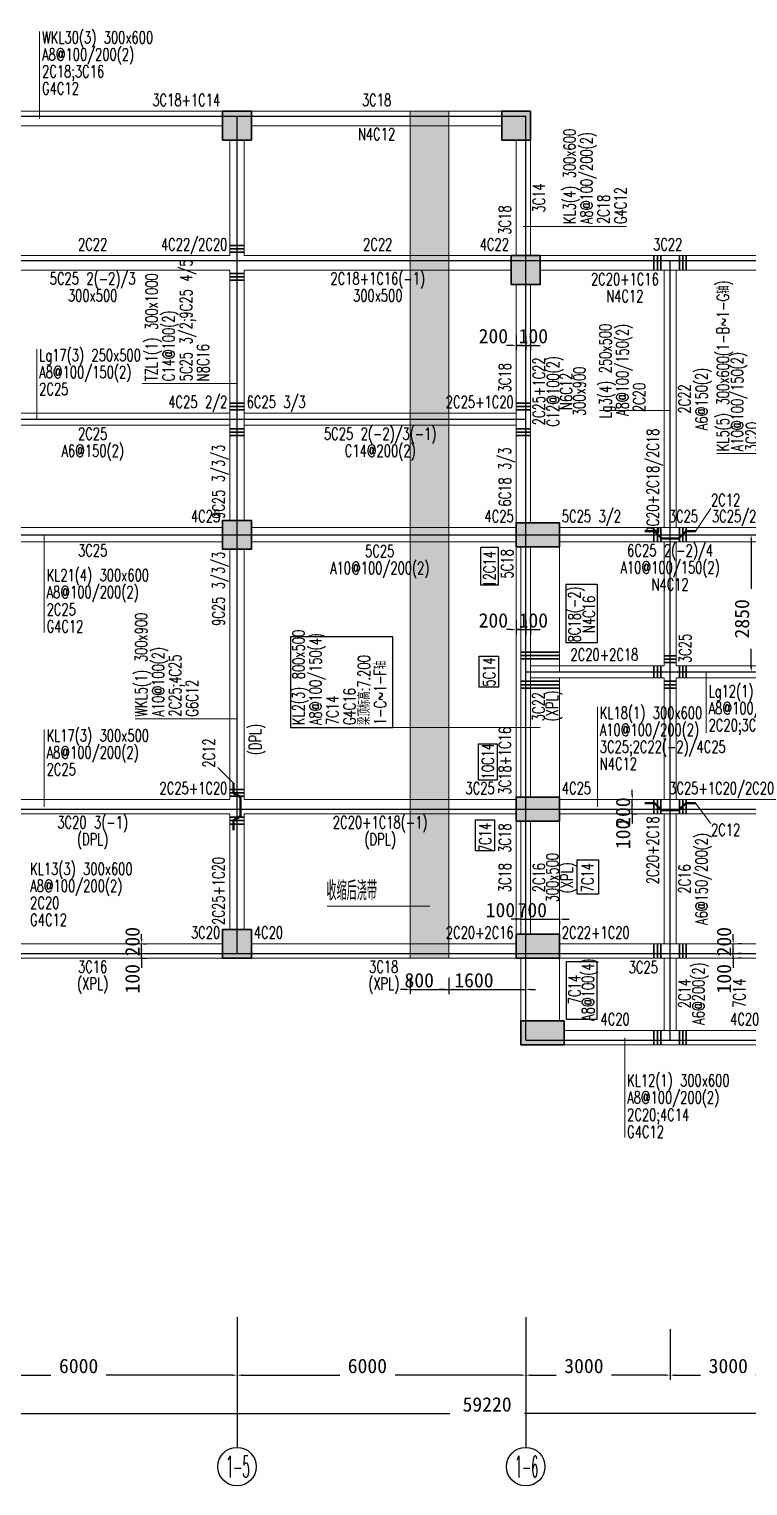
# Model space of a CAD drawing. Header units: inches. Extents: x 18712 to 314639, y 0 to 420500.
# Drawn here: x 48065 to 63001, y 116123 to 146393 of the extents above; entities that cross this region are included whole.
import ezdxf
from ezdxf.enums import TextEntityAlignment as Align
from ezdxf.lldxf.tags import DXFTag

# ---------------------------------------------------------------- set-up
doc = ezdxf.new("R2010")
doc.units = ezdxf.units.IN
doc.header["$LTSCALE"] = 1000
doc.header["$MEASUREMENT"] = 0
doc.layers.get('0').update_dxf_attribs({"true_color": 0xffffff})
for name, color, linetype, true_color in [('AXIS_TEXT', 7, 'Continuous', 0xffffff), ('DIM', 3, 'Continuous', 0x00ff00), ('DOTE', 1, 'DOTE', 0xff0000), ('HATCH', 7, 'Continuous', 0xd6d6d6), ('NUM', 7, 'Continuous', 0xffffff), ('柱填充', 7, 'Continuous', 0xc0c0c0), ('柱尺寸标注', 3, 'Continuous', 0x00ff00), ('梁原位标注', 7, 'Continuous', 0xffffff), ('梁名称编号', 2, 'Continuous', 0xffff00), ('梁标注引线', 2, 'Continuous', 0xffff00), ('梁附加吊筋', 1, 'Continuous', 0xff0000), ('梁附加吊筋标注', 7, 'Continuous', 0xffffff), ('梁附加箍筋', 1, 'Continuous', 0xff0000), ('梁集中标注', 2, 'Continuous', 0xffff00), ('砼柱', 2, 'Continuous', 0xffff00), ('砼梁', 6, 'Continuous', 0xff00ff), ('砼梁虚线', 9, 'HIDDEN', 0x808080)]:
    doc.layers.add(name, color=color, linetype=linetype, true_color=true_color)
doc.styles.add('_TCH_AXIS', font='txt.shx', dxfattribs={"height": 0.2, "bigfont": 'GBCBIG.shx'})
doc.styles.add('TSSD_Norm', font='txt.shx', dxfattribs={"height": 0.2, "bigfont": 'gbcbig.shx'})
doc.styles.add('TSSD_Rein', font='txt.shx', dxfattribs={"height": 0.2, "bigfont": 'gbcbig.shx'})
tags = doc.linetypes.add('DASH', pattern=[0.35, 0.25, -0.1]).pattern_tags.tags
tags[6:7] = [DXFTag(74, 4), DXFTag(75, 0), DXFTag(340, '0'), DXFTag(46, 0.0), DXFTag(50, 0.0), DXFTag(44, 0.0), DXFTag(45, 0.0)]
tags[4:5] = [DXFTag(74, 4), DXFTag(75, 0), DXFTag(340, '0'), DXFTag(46, 0.0), DXFTag(50, 0.0), DXFTag(44, 0.0), DXFTag(45, 0.0)]
tags = doc.linetypes.add('DOTE', pattern=[2.42, 2, -0.2, 0.02, -0.2]).pattern_tags.tags
tags[10:11] = [DXFTag(74, 4), DXFTag(75, 0), DXFTag(340, '0'), DXFTag(46, 0.0), DXFTag(50, 0.0), DXFTag(44, 0.0), DXFTag(45, 0.0)]
tags[8:9] = [DXFTag(74, 4), DXFTag(75, 0), DXFTag(340, '0'), DXFTag(46, 0.0), DXFTag(50, 0.0), DXFTag(44, 0.0), DXFTag(45, 0.0)]
tags[6:7] = [DXFTag(74, 4), DXFTag(75, 0), DXFTag(340, '0'), DXFTag(46, 0.0), DXFTag(50, 0.0), DXFTag(44, 0.0), DXFTag(45, 0.0)]
tags[4:5] = [DXFTag(74, 4), DXFTag(75, 0), DXFTag(340, '0'), DXFTag(46, 0.0), DXFTag(50, 0.0), DXFTag(44, 0.0), DXFTag(45, 0.0)]
tags = doc.linetypes.add('HIDDEN', pattern=[0.375, 0.25, -0.125]).pattern_tags.tags
tags[6:7] = [DXFTag(74, 4), DXFTag(75, 0), DXFTag(340, '0'), DXFTag(46, 0.0), DXFTag(50, 0.0), DXFTag(44, 0.0), DXFTag(45, 0.0)]
tags[4:5] = [DXFTag(74, 4), DXFTag(75, 0), DXFTag(340, '0'), DXFTag(46, 0.0), DXFTag(50, 0.0), DXFTag(44, 0.0), DXFTag(45, 0.0)]
doc.dimstyles.new('TSSD_100_100$0', dxfattribs={"dimtxt": 300, "dimasz": 100, "dimexe": 100, "dimexo": 250, "dimgap": 100, "dimtad": 1, "dimdec": 0, "dimzin": 0, "dimdsep": 46, "dimtxsty": 'Standard', "dimcen": 0, "dimclrd": 256, "dimclre": 256, "dimclrt": 7, "dimadec": 0, "dimazin": 0, "dimtfac": 1, "dimtdec": 4, "dimtix": 1, "dimtmove": 2, "dimatfit": 3, "dimfxl": 1, "dimtolj": 1, "dimtzin": 0, "dimarcsym": 0})

# ---------------------------------------------------------------- blocks, each defined once
blk = doc.blocks.new('*D1308')
at = {"layer": 'Defpoints', "color": 0, "transparency": 16777216}
for p in [(46385, 119628), (52385, 119628), (52385, 118423)]:
    blk.add_point(p, dxfattribs=at)
at = {"layer": 'DIM', "lineweight": -2, "transparency": 16777216}
for p, q in [((46385, 119378), (46385, 118323)), ((52385, 119378), (52385, 118323)), ((46485, 118423), (48519, 118423)), ((52285, 118423), (49669, 118423))]:
    blk.add_line(p, q, dxfattribs=at)
at = {"layer": 'DIM', "transparency": 16777216}
for points in [[(46485, 118439), (46485, 118406), (46385, 118423)], [(52285, 118406), (52285, 118439), (52385, 118423)]]:
    blk.add_solid(points, dxfattribs=at)
at = {"layer": 'DIM', "color": 7, "true_color": 0xffffff, "transparency": 16777216, "insert": (49094, 118613), "char_height": 300, "attachment_point": 5}
blk.add_mtext('\\A1;6000', dxfattribs=at)
blk = doc.blocks.new('*D1309')
at = {"layer": 'Defpoints', "color": 0, "transparency": 16777216}
for p in [(52385, 119628), (58385, 119628), (58385, 118423)]:
    blk.add_point(p, dxfattribs=at)
at = {"layer": 'DIM', "lineweight": -2, "transparency": 16777216}
for p, q in [((52385, 119378), (52385, 118323)), ((58385, 119378), (58385, 118323)), ((52485, 118423), (54519, 118423)), ((58285, 118423), (55669, 118423))]:
    blk.add_line(p, q, dxfattribs=at)
at = {"layer": 'DIM', "transparency": 16777216}
for points in [[(52485, 118439), (52485, 118406), (52385, 118423)], [(58285, 118406), (58285, 118439), (58385, 118423)]]:
    blk.add_solid(points, dxfattribs=at)
at = {"layer": 'DIM', "color": 7, "true_color": 0xffffff, "transparency": 16777216, "insert": (55094, 118613), "char_height": 300, "attachment_point": 5}
blk.add_mtext('\\A1;6000', dxfattribs=at)
blk = doc.blocks.new('*D1310')
at = {"layer": 'Defpoints', "color": 0, "transparency": 16777216}
for p in [(61385, 119628), (64385, 119628), (64385, 118423)]:
    blk.add_point(p, dxfattribs=at)
at = {"layer": 'DIM', "lineweight": -2, "transparency": 16777216}
for p, q in [((61385, 119378), (61385, 118323)), ((64385, 119378), (64385, 118323)), ((61485, 118423), (62019, 118423)), ((64285, 118423), (63169, 118423))]:
    blk.add_line(p, q, dxfattribs=at)
at = {"layer": 'DIM', "transparency": 16777216}
for points in [[(61485, 118439), (61485, 118406), (61385, 118423)], [(64285, 118406), (64285, 118439), (64385, 118423)]]:
    blk.add_solid(points, dxfattribs=at)
at = {"layer": 'DIM', "color": 7, "true_color": 0xffffff, "transparency": 16777216, "insert": (62594, 118613), "char_height": 300, "attachment_point": 5}
blk.add_mtext('\\A1;3000', dxfattribs=at)
blk = doc.blocks.new('*D1317')
at = {"layer": 'Defpoints', "color": 0, "transparency": 16777216}
for p in [(28385, 119628), (87605, 119628), (87605, 117623)]:
    blk.add_point(p, dxfattribs=at)
at = {"layer": 'DIM', "lineweight": -2, "transparency": 16777216}
for p, q in [((28385, 119378), (28385, 117523)), ((87605, 119378), (87605, 117523)), ((28485, 117623), (56807, 117623)), ((87505, 117623), (58357, 117623))]:
    blk.add_line(p, q, dxfattribs=at)
at = {"layer": 'DIM', "transparency": 16777216}
for points in [[(28485, 117639), (28485, 117606), (28385, 117623)], [(87505, 117606), (87505, 117639), (87605, 117623)]]:
    blk.add_solid(points, dxfattribs=at)
at = {"layer": 'DIM', "color": 7, "true_color": 0xffffff, "transparency": 16777216, "insert": (57582, 117813), "char_height": 300, "attachment_point": 5}
blk.add_mtext('\\A1;59220', dxfattribs=at)
blk = doc.blocks.new('_AXISO')
at = {"lineweight": -3}
blk.add_circle((0, 0), 0.5, dxfattribs=at)
blk = doc.blocks.new('*D1349')
at = {"layer": 'Defpoints', "color": 0, "transparency": 16777216}
for p in [(58385, 119628), (61385, 119628), (61385, 118423)]:
    blk.add_point(p, dxfattribs=at)
at = {"layer": 'DIM', "lineweight": -2, "transparency": 16777216}
for p, q in [((58385, 119378), (58385, 118323)), ((61385, 119378), (61385, 118323)), ((58485, 118423), (59019, 118423)), ((61285, 118423), (60169, 118423))]:
    blk.add_line(p, q, dxfattribs=at)
at = {"layer": 'DIM', "transparency": 16777216}
for points in [[(58485, 118439), (58485, 118406), (58385, 118423)], [(61285, 118406), (61285, 118439), (61385, 118423)]]:
    blk.add_solid(points, dxfattribs=at)
at = {"layer": 'DIM', "color": 7, "true_color": 0xffffff, "transparency": 16777216, "insert": (59594, 118613), "char_height": 300, "attachment_point": 5}
blk.add_mtext('\\A1;3000', dxfattribs=at)
blk = doc.blocks.new('*D1354')
at = {"layer": 'Defpoints', "color": 0, "transparency": 16777216}
for p in [(55985, 126932), (56785, 126932), (56785, 126438)]:
    blk.add_point(p, dxfattribs=at)
at = {"layer": 'DIM', "lineweight": -2, "transparency": 16777216}
for p, q in [((55985, 126682), (55985, 126338)), ((56785, 126682), (56785, 126338)), ((55885, 126438), (55785, 126438)), ((55985, 126438), (56785, 126438)), ((56885, 126438), (56985, 126438))]:
    blk.add_line(p, q, dxfattribs=at)
at = {"layer": 'DIM', "transparency": 16777216}
for points in [[(55885, 126421), (55885, 126455), (55985, 126438)], [(56885, 126455), (56885, 126421), (56785, 126438)]]:
    blk.add_solid(points, dxfattribs=at)
at = {"layer": 'DIM', "color": 7, "true_color": 0xffffff, "transparency": 16777216, "insert": (56171, 126628), "char_height": 300, "attachment_point": 5}
blk.add_mtext('\\A1;800', dxfattribs=at)
blk = doc.blocks.new('*D1355')
at = {"layer": 'Defpoints', "color": 0, "transparency": 16777216}
for p in [(56785, 126932), (58385, 126547), (58385, 126438)]:
    blk.add_point(p, dxfattribs=at)
at = {"layer": 'DIM', "lineweight": -2, "transparency": 16777216}
for p, q in [((56785, 126682), (56785, 126338)), ((56685, 126438), (56585, 126438)), ((56785, 126438), (58385, 126438)), ((58385, 126297), (58385, 126338)), ((58485, 126438), (58585, 126438))]:
    blk.add_line(p, q, dxfattribs=at)
at = {"layer": 'DIM', "transparency": 16777216}
for points in [[(56685, 126421), (56685, 126455), (56785, 126438)], [(58485, 126455), (58485, 126421), (58385, 126438)]]:
    blk.add_solid(points, dxfattribs=at)
at = {"layer": 'DIM', "color": 7, "true_color": 0xffffff, "transparency": 16777216, "insert": (57309, 126628), "char_height": 300, "attachment_point": 5}
blk.add_mtext('\\A1;1600', dxfattribs=at)
blk = doc.blocks.new('*D1395')
at = {"layer": 'Defpoints', "color": 0, "transparency": 16777216}
for p in [(58185, 140275), (58385, 140275), (58385, 139822)]:
    blk.add_point(p, dxfattribs=at)
at = {"layer": 'DIM', "lineweight": -2, "transparency": 16777216}
for p, q in [((58185, 140025), (58185, 139722)), ((58385, 140025), (58385, 139722)), ((58085, 139822), (57985, 139822)), ((58185, 139822), (58385, 139822)), ((58485, 139822), (58585, 139822))]:
    blk.add_line(p, q, dxfattribs=at)
at = {"layer": 'DIM', "transparency": 16777216}
for points in [[(58085, 139805), (58085, 139839), (58185, 139822)], [(58485, 139839), (58485, 139805), (58385, 139822)]]:
    blk.add_solid(points, dxfattribs=at)
at = {"layer": 'DIM', "color": 7, "true_color": 0xffffff, "transparency": 16777216, "insert": (57712, 140012), "char_height": 300, "attachment_point": 5}
blk.add_mtext('\\A1;200', dxfattribs=at)
blk = doc.blocks.new('*D1396')
at = {"layer": 'Defpoints', "color": 0, "transparency": 16777216}
for p in [(58385, 140275), (58485, 140222), (58485, 139822)]:
    blk.add_point(p, dxfattribs=at)
at = {"layer": 'DIM', "lineweight": -2, "transparency": 16777216}
for p, q in [((58385, 140025), (58385, 139722)), ((58485, 139972), (58485, 139722)), ((58285, 139822), (58185, 139822)), ((58385, 139822), (58485, 139822)), ((58585, 139822), (58685, 139822))]:
    blk.add_line(p, q, dxfattribs=at)
at = {"layer": 'DIM', "transparency": 16777216}
for points in [[(58285, 139805), (58285, 139839), (58385, 139822)], [(58585, 139839), (58585, 139805), (58485, 139822)]]:
    blk.add_solid(points, dxfattribs=at)
at = {"layer": 'DIM', "color": 7, "true_color": 0xffffff, "transparency": 16777216, "insert": (58543, 140012), "char_height": 300, "attachment_point": 5}
blk.add_mtext('\\A1;100', dxfattribs=at)
blk = doc.blocks.new('*D1397')
at = {"layer": 'Defpoints', "color": 0, "transparency": 16777216}
for p in [(58285, 128039), (58385, 128039), (58385, 127897)]:
    blk.add_point(p, dxfattribs=at)
at = {"layer": 'DIM', "lineweight": -2, "transparency": 16777216}
for p, q in [((58185, 127897), (58085, 127897)), ((58285, 127897), (58385, 127897)), ((58285, 127789), (58285, 127797)), ((58385, 127789), (58385, 127797)), ((58485, 127897), (58585, 127897))]:
    blk.add_line(p, q, dxfattribs=at)
at = {"layer": 'DIM', "transparency": 16777216}
for points in [[(58185, 127880), (58185, 127914), (58285, 127897)], [(58485, 127914), (58485, 127880), (58385, 127897)]]:
    blk.add_solid(points, dxfattribs=at)
at = {"layer": 'DIM', "color": 7, "true_color": 0xffffff, "transparency": 16777216, "insert": (57859, 128087), "char_height": 300, "attachment_point": 5}
blk.add_mtext('\\A1;100', dxfattribs=at)
blk = doc.blocks.new('*D1398')
at = {"layer": 'Defpoints', "color": 0, "transparency": 16777216}
for p in [(59085, 128107), (58385, 128039), (59085, 127897)]:
    blk.add_point(p, dxfattribs=at)
at = {"layer": 'DIM', "lineweight": -2, "transparency": 16777216}
for p, q in [((58285, 127897), (58185, 127897)), ((58385, 127897), (59085, 127897)), ((58385, 127789), (58385, 127797)), ((59085, 127857), (59085, 127797)), ((59185, 127897), (59285, 127897))]:
    blk.add_line(p, q, dxfattribs=at)
at = {"layer": 'DIM', "transparency": 16777216}
for points in [[(58285, 127880), (58285, 127914), (58385, 127897)], [(59185, 127914), (59185, 127880), (59085, 127897)]]:
    blk.add_solid(points, dxfattribs=at)
at = {"layer": 'DIM', "color": 7, "true_color": 0xffffff, "transparency": 16777216, "insert": (58521, 128087), "char_height": 300, "attachment_point": 5}
blk.add_mtext('\\A1;700', dxfattribs=at)
blk = doc.blocks.new('*D1406')
at = {"layer": 'Defpoints', "color": 0, "transparency": 16777216}
for p in [(62616, 127186), (62696, 127186), (62616, 127086)]:
    blk.add_point(p, dxfattribs=at)
at = {"layer": 'DIM', "lineweight": -2, "transparency": 16777216}
for p, q in [((62696, 127286), (62696, 127386)), ((62696, 127086), (62696, 127186)), ((62866, 127186), (62796, 127186)), ((62696, 126986), (62696, 126886)), ((62866, 127086), (62796, 127086))]:
    blk.add_line(p, q, dxfattribs=at)
at = {"layer": 'DIM', "transparency": 16777216}
for points in [[(62679, 127286), (62713, 127286), (62696, 127186)], [(62713, 126986), (62679, 126986), (62696, 127086)]]:
    blk.add_solid(points, dxfattribs=at)
at = {"layer": 'DIM', "color": 7, "true_color": 0xffffff, "transparency": 16777216, "insert": (62506, 126660), "char_height": 300, "attachment_point": 5, "rotation": 90}
blk.add_mtext('\\A1;100', dxfattribs=at)
blk = doc.blocks.new('*D1407')
at = {"layer": 'Defpoints', "color": 0, "transparency": 16777216}
for p in [(62616, 127386), (62616, 127186), (62696, 127386)]:
    blk.add_point(p, dxfattribs=at)
at = {"layer": 'DIM', "lineweight": -2, "transparency": 16777216}
for p, q in [((62696, 127486), (62696, 127586)), ((62696, 127186), (62696, 127386)), ((62866, 127386), (62796, 127386)), ((62866, 127186), (62796, 127186)), ((62696, 127086), (62696, 126986))]:
    blk.add_line(p, q, dxfattribs=at)
at = {"layer": 'DIM', "transparency": 16777216}
for points in [[(62679, 127486), (62713, 127486), (62696, 127386)], [(62713, 127086), (62679, 127086), (62696, 127186)]]:
    blk.add_solid(points, dxfattribs=at)
at = {"layer": 'DIM', "color": 7, "true_color": 0xffffff, "transparency": 16777216, "insert": (62506, 127430), "char_height": 300, "attachment_point": 5, "rotation": 90}
blk.add_mtext('\\A1;200', dxfattribs=at)
blk = doc.blocks.new('*D1417')
at = {"layer": 'Defpoints', "color": 0, "transparency": 16777216}
for p in [(50192, 127186), (50403, 127186), (50192, 127086)]:
    blk.add_point(p, dxfattribs=at)
at = {"layer": 'DIM', "lineweight": -2, "transparency": 16777216}
for p, q in [((50403, 127286), (50403, 127386)), ((50403, 127086), (50403, 127186)), ((50442, 127186), (50503, 127186)), ((50403, 126986), (50403, 126886)), ((50442, 127086), (50503, 127086))]:
    blk.add_line(p, q, dxfattribs=at)
at = {"layer": 'DIM', "transparency": 16777216}
for points in [[(50386, 127286), (50420, 127286), (50403, 127186)], [(50420, 126986), (50386, 126986), (50403, 127086)]]:
    blk.add_solid(points, dxfattribs=at)
at = {"layer": 'DIM', "color": 7, "true_color": 0xffffff, "transparency": 16777216, "insert": (50213, 126660), "char_height": 300, "attachment_point": 5, "rotation": 90}
blk.add_mtext('\\A1;100', dxfattribs=at)
blk = doc.blocks.new('*D1418')
at = {"layer": 'Defpoints', "color": 0, "transparency": 16777216}
for p in [(50192, 127386), (50192, 127186), (50403, 127386)]:
    blk.add_point(p, dxfattribs=at)
at = {"layer": 'DIM', "lineweight": -2, "transparency": 16777216}
for p, q in [((50403, 127486), (50403, 127586)), ((50403, 127186), (50403, 127386)), ((50442, 127386), (50503, 127386)), ((50442, 127186), (50503, 127186)), ((50403, 127086), (50403, 126986))]:
    blk.add_line(p, q, dxfattribs=at)
at = {"layer": 'DIM', "transparency": 16777216}
for points in [[(50386, 127486), (50420, 127486), (50403, 127386)], [(50420, 127086), (50386, 127086), (50403, 127186)]]:
    blk.add_solid(points, dxfattribs=at)
at = {"layer": 'DIM', "color": 7, "true_color": 0xffffff, "transparency": 16777216, "insert": (50213, 127430), "char_height": 300, "attachment_point": 5, "rotation": 90}
blk.add_mtext('\\A1;200', dxfattribs=at)
blk = doc.blocks.new('*D1421')
at = {"layer": 'Defpoints', "color": 0, "transparency": 16777216}
for p in [(60367, 130186), (60598, 130186), (60367, 130086)]:
    blk.add_point(p, dxfattribs=at)
at = {"layer": 'DIM', "lineweight": -2, "transparency": 16777216}
for p, q in [((60598, 130286), (60598, 130386)), ((60598, 130086), (60598, 130186)), ((60617, 130186), (60698, 130186)), ((60598, 129986), (60598, 129886)), ((60617, 130086), (60698, 130086))]:
    blk.add_line(p, q, dxfattribs=at)
at = {"layer": 'DIM', "transparency": 16777216}
for points in [[(60582, 130286), (60615, 130286), (60598, 130186)], [(60615, 129986), (60582, 129986), (60598, 130086)]]:
    blk.add_solid(points, dxfattribs=at)
at = {"layer": 'DIM', "color": 7, "true_color": 0xffffff, "transparency": 16777216, "insert": (60408, 129660), "char_height": 300, "attachment_point": 5, "rotation": 90}
blk.add_mtext('\\A1;100', dxfattribs=at)
blk = doc.blocks.new('*D1422')
at = {"layer": 'Defpoints', "color": 0, "transparency": 16777216}
for p in [(60367, 130186), (60435, 130386), (60598, 130386)]:
    blk.add_point(p, dxfattribs=at)
at = {"layer": 'DIM', "lineweight": -2, "transparency": 16777216}
for p, q in [((60598, 130486), (60598, 130586)), ((60598, 130186), (60598, 130386)), ((60617, 130186), (60698, 130186)), ((60685, 130386), (60698, 130386)), ((60598, 130086), (60598, 129986))]:
    blk.add_line(p, q, dxfattribs=at)
at = {"layer": 'DIM', "transparency": 16777216}
for points in [[(60582, 130486), (60615, 130486), (60598, 130386)], [(60615, 130086), (60582, 130086), (60598, 130186)]]:
    blk.add_solid(points, dxfattribs=at)
at = {"layer": 'DIM', "color": 7, "true_color": 0xffffff, "transparency": 16777216, "insert": (60408, 130124), "char_height": 300, "attachment_point": 5, "rotation": 90}
blk.add_mtext('\\A1;200', dxfattribs=at)
blk = doc.blocks.new('*D1423')
at = {"layer": 'Defpoints', "color": 0, "transparency": 16777216}
for p in [(62885, 135886), (62885, 133036), (63070, 133036)]:
    blk.add_point(p, dxfattribs=at)
at = {"layer": 'DIM', "lineweight": -2, "transparency": 16777216}
for p, q in [((63070, 135786), (63070, 134764)), ((63135, 135886), (63170, 135886)), ((63070, 133136), (63070, 133514)), ((63135, 133036), (63170, 133036))]:
    blk.add_line(p, q, dxfattribs=at)
at = {"layer": 'DIM', "transparency": 16777216}
for points in [[(63086, 135786), (63053, 135786), (63070, 135886)], [(63053, 133136), (63086, 133136), (63070, 133036)]]:
    blk.add_solid(points, dxfattribs=at)
at = {"layer": 'DIM', "color": 7, "true_color": 0xffffff, "transparency": 16777216, "insert": (62880, 134139), "char_height": 300, "attachment_point": 5, "rotation": 90}
blk.add_mtext('\\A1;2850', dxfattribs=at)
blk = doc.blocks.new('*D1464')
at = {"layer": 'Defpoints', "color": 0, "transparency": 16777216}
for p in [(58185, 134367), (58385, 134367), (58385, 133915)]:
    blk.add_point(p, dxfattribs=at)
at = {"layer": 'DIM', "lineweight": -2, "transparency": 16777216}
for p, q in [((58185, 134117), (58185, 133815)), ((58385, 134117), (58385, 133815)), ((58085, 133915), (57985, 133915)), ((58185, 133915), (58385, 133915)), ((58485, 133915), (58585, 133915))]:
    blk.add_line(p, q, dxfattribs=at)
at = {"layer": 'DIM', "transparency": 16777216}
for points in [[(58085, 133898), (58085, 133931), (58185, 133915)], [(58485, 133931), (58485, 133898), (58385, 133915)]]:
    blk.add_solid(points, dxfattribs=at)
at = {"layer": 'DIM', "color": 7, "true_color": 0xffffff, "transparency": 16777216, "insert": (57712, 134105), "char_height": 300, "attachment_point": 5}
blk.add_mtext('\\A1;200', dxfattribs=at)
blk = doc.blocks.new('*D1465')
at = {"layer": 'Defpoints', "color": 0, "transparency": 16777216}
for p in [(58385, 134367), (58485, 134315), (58485, 133915)]:
    blk.add_point(p, dxfattribs=at)
at = {"layer": 'DIM', "lineweight": -2, "transparency": 16777216}
for p, q in [((58385, 134117), (58385, 133815)), ((58285, 133915), (58185, 133915)), ((58385, 133915), (58485, 133915)), ((58485, 134065), (58485, 133815)), ((58585, 133915), (58685, 133915))]:
    blk.add_line(p, q, dxfattribs=at)
at = {"layer": 'DIM', "transparency": 16777216}
for points in [[(58285, 133898), (58285, 133931), (58385, 133915)], [(58585, 133931), (58585, 133898), (58485, 133915)]]:
    blk.add_solid(points, dxfattribs=at)
at = {"layer": 'DIM', "color": 7, "true_color": 0xffffff, "transparency": 16777216, "insert": (58543, 134105), "char_height": 300, "attachment_point": 5}
blk.add_mtext('\\A1;100', dxfattribs=at)

msp = doc.modelspace()

# ---------------------------------------------------------------- hatches: boundary and pattern name
at = {"layer": 'HATCH'}
h = msp.add_hatch(dxfattribs=at)
h.set_pattern_fill('CONCRETE1', color=256, scale=32258, angle=317.5, style=0)
h.set_pattern_definition([(37.5, (-6499282.53, -1971040.6), (6.0799277, 166.446927), [0, -326, 0, -335, 0, -331.25]), (7.5, (-6499282.53, -1971040.6), (131.5347687, 197.205856), [0, -191, 0, -318.5, 0, -126.25]), (327.5, (-6499394.03, -1971040.6), (266.911218, -11.2774359), [0, -125, 0, -390, 0, -517.5]), (317.5, (-6499444.03, -1971040.6), (291.593085, 50.052491), [0, -162.5, 0, -259, 0, -367.5])])
h.paths.add_polyline_path([(56784.8, 127085.8), (56784.8, 144685.8), (55984.8, 144685.8), (55984.8, 127085.8)], flags=0)
at = {"layer": '柱填充'}
for points in [[(52684.8, 144685.8), (52084.8, 144685.8), (52084.8, 144085.8), (52684.8, 144085.8)], [(58484.8, 144685.8), (57884.8, 144685.8), (57884.8, 144085.8), (58484.8, 144085.8)], [(58684.8, 141685.8), (58084.8, 141685.8), (58084.8, 141085.8), (58684.8, 141085.8)], [(52684.8, 136185.8), (52084.8, 136185.8), (52084.8, 135585.8), (52684.8, 135585.8)], [(59084.8, 136135.8), (58184.8, 136135.8), (58184.8, 135635.8), (59084.8, 135635.8)], [(59084.8, 130435.8), (58184.8, 130435.8), (58184.8, 129935.8), (59084.8, 129935.8)], [(52684.8, 127685.8), (52084.8, 127685.8), (52084.8, 127085.8), (52684.8, 127085.8)], [(59084.8, 127585.8), (58184.8, 127585.8), (58184.8, 127085.8), (59084.8, 127085.8)], [(59184.8, 125785.8), (58284.8, 125785.8), (58284.8, 125285.8), (59184.8, 125285.8)]]:
    msp.add_hatch(color=256, dxfattribs=at).paths.add_polyline_path(points, flags=0)

# ---------------------------------------------------------------- linework, layer by layer
at = {"layer": 'DIM', "lineweight": -3}
for p, q in [((52384.8, 119627.6), (52384.8, 116922.6)), ((58384.8, 119627.6), (58384.8, 116922.6))]:
    msp.add_line(p, q, dxfattribs=at)
at = {"layer": 'DIM', "linetype": 'DASH', "lineweight": -3}
for points in [[(57451.4, 135625.8), (57813.1, 135625.8), (57813.1, 134840.8), (57451.4, 134840.8)], [(59222.4, 134856.2), (59872.1, 134856.2), (59872.1, 133637.8), (59222.4, 133637.8)], [(53495.1, 131883.2), (55625.2, 131883.2), (55625.2, 133762.3), (53495.1, 133762.3)], [(57419.5, 133364.5), (57817.5, 133364.5), (57817.5, 132716.7), (57419.5, 132716.7)], [(57403.6, 131542.8), (57793.2, 131542.8), (57793.2, 130785), (57403.6, 130785)], [(57338.6, 129960.7), (57733.2, 129960.7), (57733.2, 129316.4), (57338.6, 129316.4)], [(59899.1, 128417.6), (59456.4, 128417.6), (59456.4, 129128.3), (59899.1, 129128.3)], [(59860.3, 125815.9), (59234.9, 125815.9), (59234.9, 127021.3), (59860.3, 127021.3)]]:
    msp.add_lwpolyline(points, close=True, dxfattribs=at)
at = {"layer": 'DOTE', "lineweight": -3}
for p, q in [((46384.8, 144585.8), (52384.8, 144585.8)), ((52384.8, 144585.8), (58384.8, 144585.8)), ((52384.8, 141585.8), (52384.8, 144585.8)), ((58384.8, 141585.8), (58384.8, 144585.8)), ((46384.8, 141585.8), (52384.8, 141585.8)), ((52384.8, 138285.8), (52384.8, 141585.8)), ((52384.8, 141585.8), (58384.8, 141585.8)), ((58384.8, 141585.8), (61384.8, 141585.8)), ((58384.8, 138285.8), (58384.8, 141585.8)), ((61384.8, 141585.8), (64384.8, 141585.8)), ((61384.8, 135885.8), (61384.8, 141585.8)), ((46384.8, 138285.8), (52384.8, 138285.8)), ((52384.8, 135885.8), (52384.8, 138285.8)), ((52384.8, 138285.8), (58384.8, 138285.8)), ((58384.8, 135885.8), (58384.8, 138285.8)), ((46384.8, 135885.8), (52384.8, 135885.8)), ((52384.8, 135885.8), (58384.8, 135885.8)), ((52384.8, 130185.8), (52384.8, 135885.8)), ((58384.8, 135885.8), (61384.8, 135885.8)), ((58384.8, 133035.8), (58384.8, 135885.8)), ((61384.8, 135885.8), (64384.8, 135885.8)), ((61384.8, 133035.8), (61384.8, 135885.8)), ((58384.8, 130185.8), (58384.8, 133035.8)), ((58384.8, 133035.8), (61384.8, 133035.8)), ((61384.8, 130185.8), (61384.8, 133035.8)), ((61384.8, 133035.8), (64384.8, 133035.8)), ((46384.8, 130185.8), (52384.8, 130185.8)), ((52384.8, 127185.8), (52384.8, 130185.8)), ((52384.8, 130185.8), (58384.8, 130185.8)), ((58384.8, 130185.8), (61384.8, 130185.8)), ((58384.8, 127185.8), (58384.8, 130185.8)), ((61384.8, 130185.8), (64384.8, 130185.8)), ((61384.8, 127185.8), (61384.8, 130185.8)), ((46384.8, 127185.8), (52384.8, 127185.8)), ((52384.8, 127185.8), (58384.8, 127185.8)), ((58384.8, 125385.8), (58384.8, 127185.8)), ((58384.8, 127185.8), (61384.8, 127185.8)), ((61384.8, 125385.8), (61384.8, 127185.8)), ((61384.8, 127185.8), (64384.8, 127185.8)), ((58384.8, 125385.8), (61384.8, 125385.8)), ((61384.8, 125385.8), (64384.8, 125385.8))]:
    msp.add_line(p, q, dxfattribs=at)
at = {"layer": '柱尺寸标注', "lineweight": 18}
msp.add_line((56391.8, 128167.6), (54260.8, 128167.6), dxfattribs=at)
msp.add_lwpolyline([(56384.8, 127085.8), (56784.8, 127085.8), (56784.8, 144685.8), (55984.8, 144685.8), (55984.8, 127085.8), (56784.8, 127085.8)], dxfattribs=at)
at = {"layer": '梁标注引线', "color": 6, "lineweight": 18, "true_color": 0xff00ff}
for p, q in [((48283.8, 144535.8), (48283.8, 146345.3)), ((58334.8, 142293.4), (60477.6, 142293.4)), ((50410.7, 139027.5), (52384.8, 139027.5)), ((64434.8, 137573.9), (62358.2, 137573.9)), ((48378, 135885.8), (48378, 133852.7)), ((59873.6, 130235.8), (59873.6, 132311.1)), ((52384.8, 132059.1), (50268.1, 132059.1)), ((48378, 130235.8), (48378, 131841.1)), ((58684.8, 131883.2), (53495.1, 131883.2)), ((60441.5, 125435.8), (60441.5, 123359.9))]:
    msp.add_line(p, q, dxfattribs=at)
at = {"layer": '梁标注引线', "color": 3, "lineweight": 18, "true_color": 0x00ff00}
for p, q in [((48223.9, 138285.8), (48223.9, 139744.2)), ((61384.8, 138469.7), (59914.5, 138469.7)), ((62135.6, 133035.8), (62135.6, 131770.6))]:
    msp.add_line(p, q, dxfattribs=at)
at = {"layer": '梁附加吊筋', "lineweight": 50}
for points in [[(60859.8, 135960.8), (61059.8, 135960.8), (61209.8, 135810.8), (61559.8, 135810.8), (61709.8, 135960.8), (61909.8, 135960.8)], [(52309.8, 129749.2), (52309.8, 129949.2), (52459.8, 130035.8), (52459.8, 130435.8), (52309.8, 130522.4), (52309.8, 130722.4)], [(60859.8, 130310.8), (61059.8, 130310.8), (61209.8, 130160.8), (61559.8, 130160.8), (61709.8, 130310.8), (61909.8, 130310.8)]]:
    msp.add_lwpolyline(points, dxfattribs=at)
at = {"layer": '梁附加吊筋标注', "lineweight": 18}
for p, q in [((61909.8, 135960.8), (62234.8, 136429)), ((52309.8, 130722.4), (51984.8, 131047.4)), ((61909.8, 130310.8), (62234.8, 129888.8))]:
    msp.add_line(p, q, dxfattribs=at)
at = {"layer": '梁附加箍筋', "lineweight": 35}
for p, q in [((52534.8, 141895.8), (52234.8, 141895.8)), ((52534.8, 141825.8), (52234.8, 141825.8)), ((52534.8, 141755.8), (52234.8, 141755.8)), ((61049.8, 141385.8), (61049.8, 141685.8)), ((61119.8, 141385.8), (61119.8, 141685.8)), ((61189.8, 141385.8), (61189.8, 141685.8)), ((61579.8, 141385.8), (61579.8, 141685.8)), ((61649.8, 141385.8), (61649.8, 141685.8)), ((61719.8, 141385.8), (61719.8, 141685.8)), ((52534.8, 141315.8), (52234.8, 141315.8)), ((52534.8, 141245.8), (52234.8, 141245.8)), ((52534.8, 141175.8), (52234.8, 141175.8)), ((52534.8, 138620.8), (52234.8, 138620.8)), ((52534.8, 138550.8), (52234.8, 138550.8)), ((52534.8, 138480.8), (52234.8, 138480.8)), ((58484.8, 138620.8), (58184.8, 138620.8)), ((58484.8, 138550.8), (58184.8, 138550.8)), ((58484.8, 138480.8), (58184.8, 138480.8)), ((52534.8, 138090.8), (52234.8, 138090.8)), ((58484.8, 138090.8), (58184.8, 138090.8)), ((52534.8, 138020.8), (52234.8, 138020.8)), ((52534.8, 137950.8), (52234.8, 137950.8)), ((58484.8, 138020.8), (58184.8, 138020.8)), ((58484.8, 137950.8), (58184.8, 137950.8)), ((61049.8, 135735.8), (61049.8, 136035.8)), ((61119.8, 135735.8), (61119.8, 136035.8)), ((61189.8, 135735.8), (61189.8, 136035.8)), ((61579.8, 135735.8), (61579.8, 136035.8)), ((61649.8, 135735.8), (61649.8, 136035.8)), ((61719.8, 135735.8), (61719.8, 136035.8)), ((59084.8, 133445.8), (58284.8, 133445.8)), ((59084.8, 133375.8), (58284.8, 133375.8)), ((59084.8, 133305.8), (58284.8, 133305.8)), ((61509.8, 133370.8), (61259.8, 133370.8)), ((61509.8, 133300.8), (61259.8, 133300.8)), ((61509.8, 133230.8), (61259.8, 133230.8)), ((61049.8, 132910.8), (61049.8, 133160.8)), ((61119.8, 132910.8), (61119.8, 133160.8)), ((61189.8, 132910.8), (61189.8, 133160.8)), ((61579.8, 132910.8), (61579.8, 133160.8)), ((61649.8, 132910.8), (61649.8, 133160.8)), ((61719.8, 132910.8), (61719.8, 133160.8)), ((59084.8, 132840.8), (58284.8, 132840.8)), ((59084.8, 132770.8), (58284.8, 132770.8)), ((59084.8, 132700.8), (58284.8, 132700.8)), ((61509.8, 132840.8), (61259.8, 132840.8)), ((61509.8, 132770.8), (61259.8, 132770.8)), ((61509.8, 132700.8), (61259.8, 132700.8)), ((52534.8, 130595.8), (52234.8, 130595.8)), ((52534.8, 130525.8), (52234.8, 130525.8)), ((52534.8, 130455.8), (52234.8, 130455.8)), ((61049.8, 130085.8), (61049.8, 130385.8)), ((61119.8, 130085.8), (61119.8, 130385.8)), ((61189.8, 130085.8), (61189.8, 130385.8)), ((61579.8, 130085.8), (61579.8, 130385.8)), ((61649.8, 130085.8), (61649.8, 130385.8)), ((61719.8, 130085.8), (61719.8, 130385.8)), ((52534.8, 130015.8), (52234.8, 130015.8)), ((52534.8, 129945.8), (52234.8, 129945.8)), ((52534.8, 129875.8), (52234.8, 129875.8)), ((61049.8, 127085.8), (61049.8, 127385.8)), ((61119.8, 127085.8), (61119.8, 127385.8)), ((61189.8, 127085.8), (61189.8, 127385.8)), ((61579.8, 127085.8), (61579.8, 127385.8)), ((61649.8, 127085.8), (61649.8, 127385.8)), ((61719.8, 127085.8), (61719.8, 127385.8)), ((61049.8, 125285.8), (61049.8, 125585.8)), ((61119.8, 125285.8), (61119.8, 125585.8)), ((61189.8, 125285.8), (61189.8, 125585.8)), ((61579.8, 125285.8), (61579.8, 125585.8)), ((61649.8, 125285.8), (61649.8, 125585.8)), ((61719.8, 125285.8), (61719.8, 125585.8))]:
    msp.add_line(p, q, dxfattribs=at)
at = {"layer": '砼柱', "lineweight": 35}
for points in [[(52684.8, 144685.8), (52084.8, 144685.8), (52084.8, 144085.8), (52684.8, 144085.8)], [(58484.8, 144685.8), (57884.8, 144685.8), (57884.8, 144085.8), (58484.8, 144085.8)], [(58684.8, 141685.8), (58084.8, 141685.8), (58084.8, 141085.8), (58684.8, 141085.8)], [(52684.8, 136185.8), (52084.8, 136185.8), (52084.8, 135585.8), (52684.8, 135585.8)], [(59084.8, 136135.8), (58184.8, 136135.8), (58184.8, 135635.8), (59084.8, 135635.8)], [(59084.8, 130435.8), (58184.8, 130435.8), (58184.8, 129935.8), (59084.8, 129935.8)], [(52684.8, 127685.8), (52084.8, 127685.8), (52084.8, 127085.8), (52684.8, 127085.8)], [(59084.8, 127585.8), (58184.8, 127585.8), (58184.8, 127085.8), (59084.8, 127085.8)], [(59184.8, 125785.8), (58284.8, 125785.8), (58284.8, 125285.8), (59184.8, 125285.8)]]:
    msp.add_lwpolyline(points, close=True, dxfattribs=at)
at = {"layer": '砼梁', "lineweight": 18}
for p, q in [((52084.8, 144685.8), (46684.8, 144685.8)), ((57884.8, 144685.8), (52684.8, 144685.8)), ((58484.8, 141685.8), (58484.8, 144085.8)), ((61384.8, 141685.8), (58684.8, 141685.8)), ((63984.8, 141685.8), (61384.8, 141685.8)), ((58284.8, 135635.8), (58284.8, 133035.8)), ((58284.8, 133035.8), (58284.8, 130435.8)), ((58284.8, 129935.8), (58284.8, 127585.8)), ((46684.8, 127085.8), (52084.8, 127085.8)), ((52684.8, 127085.8), (58184.8, 127085.8)), ((58284.8, 127085.8), (58284.8, 125785.8)), ((59184.8, 125285.8), (61384.8, 125285.8)), ((61384.8, 125285.8), (63684.8, 125285.8))]:
    msp.add_line(p, q, dxfattribs=at)
at = {"layer": '砼梁虚线', "lineweight": 18}
for p, q in [((46684.8, 144385.8), (52084.8, 144385.8)), ((52684.8, 144385.8), (57884.8, 144385.8)), ((52234.8, 144085.8), (52234.8, 141685.8)), ((52534.8, 141685.8), (52534.8, 144085.8)), ((58184.8, 144085.8), (58184.8, 141685.8)), ((52234.8, 141685.8), (46534.8, 141685.8)), ((58084.8, 141685.8), (52534.8, 141685.8)), ((46534.8, 141385.8), (52234.8, 141385.8)), ((52234.8, 141385.8), (52234.8, 138285.8)), ((52534.8, 138285.8), (52534.8, 141385.8)), ((52534.8, 141385.8), (58084.8, 141385.8)), ((58684.8, 141385.8), (61384.7, 141385.8)), ((61259.8, 141385.8), (61259.8, 136035.8)), ((61384.8, 141385.8), (63984.8, 141385.8)), ((61509.8, 136035.8), (61509.8, 141385.8)), ((58184.8, 141085.8), (58184.8, 138285.8)), ((58484.8, 138285.8), (58484.8, 141085.8)), ((52234.8, 138410.8), (46534.8, 138410.8)), ((58184.8, 138410.8), (52534.8, 138410.8)), ((46534.8, 138160.8), (52234.8, 138160.8)), ((52234.8, 138285.8), (52234.8, 136185.8)), ((52534.8, 136185.8), (52534.8, 138285.8)), ((52534.8, 138160.8), (58184.8, 138160.8)), ((58184.8, 138285.8), (58184.8, 136135.8)), ((58484.8, 136135.8), (58484.8, 138285.8)), ((52084.8, 136035.8), (46684.8, 136035.8)), ((58184.8, 136035.8), (52684.8, 136035.8)), ((61384.7, 136035.8), (59084.8, 136035.8)), ((63684.8, 136035.8), (61384.8, 136035.8)), ((46684.8, 135735.8), (52084.8, 135735.8)), ((52684.8, 135735.8), (58184.8, 135735.8)), ((58184.8, 135635.8), (58184.8, 132910.8)), ((58484.8, 133035.8), (58484.8, 135635.8)), ((59084.8, 135735.8), (61384.7, 135735.8)), ((59084.8, 133035.8), (59084.8, 135635.8)), ((61259.8, 135735.8), (61259.8, 133160.8)), ((61384.8, 135735.8), (63684.8, 135735.8)), ((61509.8, 133160.8), (61509.8, 135735.8)), ((52234.8, 135585.8), (52234.8, 130385.8)), ((52534.8, 130385.8), (52534.8, 135585.8)), ((58184.8, 132910.8), (58184.8, 130435.8)), ((61259.8, 133160.8), (58484.8, 133160.8)), ((58484.8, 130435.8), (58484.8, 133035.8)), ((58484.8, 132910.8), (61259.8, 132910.8)), ((59084.8, 130435.8), (59084.8, 132910.8)), ((61259.8, 132910.8), (61259.8, 130385.8)), ((64284.8, 133160.8), (61509.8, 133160.8)), ((61509.8, 130385.8), (61509.8, 132910.8)), ((61509.8, 132910.8), (64284.8, 132910.8)), ((52234.8, 130385.8), (46534.8, 130385.8)), ((58184.8, 130385.8), (52534.8, 130385.8)), ((61384.7, 130385.8), (59084.8, 130385.8)), ((63684.8, 130385.8), (61384.8, 130385.8)), ((46534.8, 130085.8), (52234.8, 130085.8)), ((52234.8, 130085.8), (52234.8, 127685.8)), ((52534.8, 127685.8), (52534.8, 130085.8)), ((52534.8, 130085.8), (58184.8, 130085.8)), ((58184.8, 129935.8), (58184.8, 127585.8)), ((58484.8, 127585.8), (58484.8, 129935.8)), ((59084.8, 130085.8), (61384.7, 130085.8)), ((59084.8, 127585.8), (59084.8, 129935.8)), ((61259.8, 130085.8), (61259.8, 127385.8)), ((61384.8, 130085.8), (63684.8, 130085.8)), ((61509.8, 127385.8), (61509.8, 130085.8)), ((52084.8, 127385.8), (46684.8, 127385.8)), ((58184.8, 127385.8), (52684.8, 127385.8)), ((61384.7, 127385.8), (59084.8, 127385.8)), ((63684.8, 127385.8), (61384.8, 127385.8)), ((59084.8, 125785.8), (59084.8, 127085.8)), ((59084.8, 127085.8), (61384.7, 127085.8)), ((61259.8, 127085.8), (61259.8, 125585.8)), ((61384.8, 127085.8), (63684.8, 127085.8)), ((61509.8, 125585.8), (61509.8, 127085.8)), ((61384.7, 125585.8), (59184.8, 125585.8)), ((63684.8, 125585.8), (61384.8, 125585.8))]:
    msp.add_line(p, q, dxfattribs=at)

# ---------------------------------------------------------------- block references
at = {"layer": 'DIM'}
ref = msp.add_blockref('_AXISO', (52384.8, 116522.6), dxfattribs=dict(at, xscale=800, yscale=800))
ref.add_attrib('A', '1-5', (52158.5, 116296.4), dxfattribs={"layer": 'AXIS_TEXT', "height": 452.55, "style": '_TCH_AXIS', "width": 0.381818})
ref = msp.add_blockref('_AXISO', (58384.8, 116522.6), dxfattribs=dict(at, xscale=800, yscale=800))
ref.add_attrib('A', '1-6', (58158.5, 116296.4), dxfattribs={"layer": 'AXIS_TEXT', "height": 452.55, "style": '_TCH_AXIS', "width": 0.381818})

# ---------------------------------------------------------------- texts
at = {"layer": 'NUM', "style": 'TSSD_Norm', "width": 0.7}
msp.add_text('收缩后浇带', height=400, dxfattribs=at).set_placement((54244.2, 128291))
at = {"layer": '梁原位标注', "style": 'TSSD_Rein', "width": 0.7}
for s, p in [('3C18+1C14', (52034.8, 144795.3)), ('4C22/2C20', (52184.8, 141795.3)), ('4C22', (58034.8, 141795.3)), ('4C25 2/2', (52184.8, 138520.3)), ('2C25+1C20', (58134.8, 138520.3)), ('4C25', (52034.8, 136145.3)), ('4C25', (58134.8, 136145.3)), ('3C25/2C22', (63634.8, 136145.3)), ('3C25+1C20/2C20', (63548.2, 130495.3)), ('2C25+1C20', (52184.8, 130495.3)), ('3C25', (57739.3, 130495.3)), ('3C20', (52034.8, 127495.3)), ('2C20+2C16', (58134.8, 127495.3)), ('4C20', (63239.4, 125695.3))]:
    msp.add_text(s, height=250, dxfattribs=at).set_placement(p, align=Align.RIGHT)
for s, p in [('3C18', (55284.8, 144795.3)), ('2C22', (49384.8, 141795.3)), ('2C22', (55309.8, 141795.3)), ('3C22', (61334.8, 141795.3)), ('3C25', (61661.1, 136145.3))]:
    msp.add_text(s, height=250, dxfattribs=at).set_placement(p, align=Align.CENTER)
for s, p in [('N4C12', (55284.8, 144335.8)), ('5C25 2(-2)/3', (49384.8, 141335.8)), ('2C18+1C16(-1)', (55309.8, 141335.8)), ('2C20+1C16', (60445, 141323.3)), ('300x500', (49384.8, 140983)), ('300x500', (55309.8, 140983)), ('N4C12', (60445, 140970.5)), ('2C25', (49384.8, 138110.8)), ('5C25 2(-2)/3(-1)', (55359.8, 138110.8)), ('A6@150(2)', (49384.8, 137758)), ('C14@200(2)', (55359.8, 137758)), ('3C25', (49384.8, 135685.8)), ('5C25', (55350.4, 135673.3)), ('6C25 2(-2)/4', (61384.8, 135685.8)), ('A10@100/200(2)', (55350.4, 135320.5)), ('A10@100/150(2)', (61384.8, 135333)), ('N4C12', (61384.8, 134980.3)), ('3C20 3(-1)', (49384.8, 130035.8)), ('2C20+1C18(-1)', (55359.8, 130035.8)), ('(DPL)', (49384.8, 129683)), ('(DPL)', (55359.8, 129683)), ('3C16', (49384.8, 127035.8)), ('3C18', (55434.8, 127035.8)), ('3C25', (60827.7, 127023.3)), ('(XPL)', (49384.8, 126683)), ('(XPL)', (55434.8, 126683))]:
    msp.add_text(s, height=250, dxfattribs=at).set_placement(p, align=Align.TOP_CENTER)
for s, p in [('3C14', (58534.8, 142885.8)), ('2C25+1C22', (58534.8, 138867)), ('C12@100(2)', (58826.5, 138867)), ('300x900', (59375.5, 138867)), ('A6@150(2)', (61912.5, 138710.8)), ('N6C12', (59099.1, 138867)), ('2C22', (61559.8, 138710.8)), ('8C18(-2)', (59270.2, 134231.8)), ('N4C16', (59573.8, 134231.8)), ('3C25', (61572.3, 133523.7)), ('3C22', (58524.7, 132316)), ('(XPL)', (58806.9, 132332.9)), ('(DPL)', (52639.7, 131635.8)), ('A6@150/200(2)', (61912.5, 128735.8)), ('2C16', (58534.8, 128760.8)), ('300x500', (58813.6, 128760.8)), ('(XPL)', (59111.8, 128760.8)), ('7C14', (59542.5, 128760.8)), ('2C16', (61559.8, 128735.8)), ('A8@100(4)', (59553.5, 126435.8)), ('A6@200(2)', (61847.2, 126353.2)), ('7C14', (59275.4, 126435.8)), ('2C14', (61559.8, 126353.2))]:
    msp.add_text(s, height=250, rotation=90, dxfattribs=at).set_placement(p, align=Align.TOP_CENTER)
for s, p in [('3C18', (58075.2, 142120.8)), ('6C18 3/3', (58075.2, 136470.8)), ('3C18+1C16', (58075.2, 130485.8)), ('10C14', (57721.7, 130804.4))]:
    msp.add_text(s, height=250, rotation=90, dxfattribs=at).set_placement(p)
for s, p in [('3C18', (58075.2, 139148.3)), ('5C14', (57748.6, 133035.8)), ('3C18', (58075.2, 128760.8)), ('7C14', (62948.4, 126360.8))]:
    msp.add_text(s, height=250, rotation=90, dxfattribs=at).set_placement(p, align=Align.CENTER)
for s, p in [('6C25 3/3', (52584.8, 138520.3)), ('5C25 3/2', (59134.8, 136145.3)), ('2C20+2C18', (59315.3, 133270.3)), ('4C25', (59134.8, 130495.3)), ('4C20', (52734.8, 127495.3)), ('2C22+1C20', (59134.8, 127495.3)), ('4C20', (59938.5, 125695.3))]:
    msp.add_text(s, height=250, dxfattribs=at).set_placement(p)
for s, p in [('2C20+2C18/2C18', (61150.2, 138092.7)), ('9C25 3/3/3', (52125.2, 137759.1)), ('9C25 3/3/3', (52125.2, 135535.8)), ('12C14', (57756.3, 135546.2)), ('5C18', (58122.6, 135585.8)), ('7C14', (57666.4, 129899.9)), ('3C18', (58075.2, 129885.8)), ('2C20+2C18', (61150.2, 130035.8)), ('2C25+1C20', (52125.2, 129191.8))]:
    msp.add_text(s, height=250, rotation=90, dxfattribs=at).set_placement(p, align=Align.RIGHT)
at = {"layer": '梁名称编号', "color": 6, "true_color": 0xff00ff, "style": 'TSSD_Rein', "width": 0.7}
for s, p in [('WKL30(3) 300x600', (48333.8, 146345.3)), ('KL18(1) 300x600', (59923.6, 132311.1)), ('KL17(3) 300x500', (48428, 131841.1)), ('KL13(3) 300x600', (48086.4, 129068.5))]:
    msp.add_text(s, height=250, dxfattribs=at).set_placement(p, align=Align.TOP_LEFT)
for s, p in [('KL3(4) 300x600', (59169.9, 142343.4)), ('KL5(5) 300x600(1-B~1-G轴)', (62358.2, 137623.9)), ('WKL5(1) 300x900', (50268.1, 132109.1)), ('KL2(3) 800x500', (53538.3, 131933.2))]:
    msp.add_text(s, height=250, rotation=90, dxfattribs=at).set_placement(p, align=Align.TOP_LEFT)
msp.add_text('TZL1(1) 300x1000', height=250, rotation=90, dxfattribs=at).set_placement((50735.3, 139077.5))
at = {"layer": '梁名称编号', "color": 3, "true_color": 0x00ff00, "style": 'TSSD_Rein', "width": 0.7}
msp.add_text('Lg3(4) 250x500', height=250, rotation=90, dxfattribs=at).set_placement((59914.5, 140270.4), align=Align.TOP_RIGHT)
for s, p in [('Lg17(3) 250x500', (48273.9, 139744.2)), ('Lg12(1) 250x500', (62185.6, 132761.1))]:
    msp.add_text(s, height=250, dxfattribs=at).set_placement(p, align=Align.TOP_LEFT)
at = {"layer": '梁名称编号', "color": 6, "true_color": 0xff00ff, "style": 'TSSD_Rein', "width": 0.7}
for s, p in [('KL21(4) 300x600', (48428, 134922.4)), ('KL12(1) 300x600', (60491.5, 124422.4))]:
    msp.add_text(s, height=250, dxfattribs=at).set_placement(p)
at = {"layer": '梁附加吊筋标注', "style": 'TSSD_Rein', "width": 0.7}
for p in [(62234.8, 136483.5), (62234.8, 129630.2)]:
    msp.add_text('2C12', height=250, dxfattribs=at).set_placement(p)
msp.add_text('2C12', height=250, rotation=90, dxfattribs=at).set_placement((51925.2, 131047.4))
at = {"layer": '梁集中标注', "color": 6, "true_color": 0xff00ff, "style": 'TSSD_Rein', "width": 0.7}
for s, p in [('A8@100/200(2)', (48333.8, 145992.6)), ('2C18;3C16', (48333.8, 145639.8)), ('G4C12', (48333.8, 145287.1)), ('A10@100/200(2)', (59923.6, 131958.4)), ('A8@100/200(2)', (48428, 131488.4)), ('3C25;2C22(-2)/4C25', (59923.6, 131605.6)), ('2C25', (48428, 131135.6)), ('N4C12', (59923.6, 131252.9)), ('A8@100/200(2)', (48086.4, 128715.8)), ('2C20', (48086.4, 128363)), ('G4C12', (48086.4, 128010.3))]:
    msp.add_text(s, height=250, dxfattribs=at).set_placement(p, align=Align.TOP_LEFT)
for s, p in [('A8@100/200(2)', (59522.7, 142343.4)), ('2C18', (59875.4, 142343.4)), ('G4C12', (60228.2, 142343.4)), ('A10@100/150(2)', (62654, 137623.9)), ('3C20', (62960.3, 137623.9)), ('A8@100/150(4)', (53891, 131933.2)), ('A10@100(2)', (50620.9, 132109.1)), ('2C25;4C25', (50973.6, 132109.1)), ('1-C~1-F轴', (55232.4, 131933.2)), ('梁顶标高:7.200', (54899, 131933.2)), ('G6C12', (51326.4, 132109.1)), ('G4C16', (54596.5, 131933.2)), ('7C14', (54243.8, 131933.2))]:
    msp.add_text(s, height=250, rotation=90, dxfattribs=at).set_placement(p, align=Align.TOP_LEFT)
for s, p in [('5C25 3/2;9C25 4/5', (51451.1, 139077.5)), ('C14@100(2)', (51088, 139077.5)), ('N8C16', (51803.9, 139077.5))]:
    msp.add_text(s, height=250, rotation=90, dxfattribs=at).set_placement(p)
at = {"layer": '梁集中标注', "color": 3, "true_color": 0x00ff00, "style": 'TSSD_Rein', "width": 0.7}
for s, p in [('A8@100/150(2)', (60267.2, 140269.7)), ('2C20', (60620, 139044.7))]:
    msp.add_text(s, height=250, rotation=90, dxfattribs=at).set_placement(p, align=Align.TOP_RIGHT)
for s, p in [('A8@100/150(2)', (48273.9, 139391.4)), ('2C25', (48273.9, 139038.7)), ('A8@100/200(2)', (62185.6, 132408.3)), ('2C20;3C22 3(-1)', (62185.6, 132055.6))]:
    msp.add_text(s, height=250, dxfattribs=at).set_placement(p, align=Align.TOP_LEFT)
at = {"layer": '梁集中标注', "color": 6, "true_color": 0xff00ff, "style": 'TSSD_Rein', "width": 0.7}
for s, p in [('A8@100/200(2)', (48428, 134569.7)), ('2C25', (48428, 134209.2)), ('G4C12', (48428, 133856.4)), ('A8@100/200(2)', (60491.5, 124069.7)), ('2C20;4C14', (60491.5, 123709.2)), ('G4C12', (60491.5, 123356.4))]:
    msp.add_text(s, height=250, dxfattribs=at).set_placement(p)

# ---------------------------------------------------------------- dimensions: what is measured, and where the dimension line sits
at = {"layer": 'DIM'}
for base, p1, p2, angle, text, picture, middle, dimtype in [((58384.8, 139822), (58184.8, 140274.6), (58384.8, 140274.6), 180, '200', '*D1395', (57712.5, 140012), 160), ((58484.8, 139822), (58384.8, 140274.6), (58484.8, 140222), 180, '100', '*D1396', (58543.1, 140012), 160), ((63069.8, 133035.8), (62884.8, 135885.8), (62884.8, 133035.8), 270, '2850', '*D1423', (62879.8, 134139.5), 160), ((58384.8, 133914.8), (58184.8, 134367.4), (58384.8, 134367.4), 180, '200', '*D1464', (57712.5, 134104.8), 160), ((58484.8, 133914.8), (58384.8, 134367.4), (58484.8, 134314.8), 180, '100', '*D1465', (58543.1, 134104.8), 160), ((60598.3, 130385.8), (60366.8, 130185.8), (60435.2, 130385.8), 270, '200', '*D1422', (60408.3, 130124), 160), ((60598.3, 130185.8), (60366.8, 130085.8), (60366.8, 130185.8), 270, '100', '*D1421', (60408.3, 129660.3), 160), ((58384.8, 127896.8), (58284.8, 128039), (58384.8, 128039), 180, '100', '*D1397', (57859.3, 128086.8), 160), ((59084.8, 127896.8), (58384.8, 128039), (59084.8, 128107.3), 180, '700', '*D1398', (58520.6, 128086.8), 160), ((50403.1, 127385.8), (50192.4, 127185.8), (50192.4, 127385.8), 270, '200', '*D1418', (50213.1, 127429.7), 160), ((62696.1, 127385.8), (62616, 127185.8), (62616, 127385.8), 270, '200', '*D1407', (62506.1, 127429.7), 160), ((50403.1, 127185.8), (50192.4, 127085.8), (50192.4, 127185.8), 270, '100', '*D1417', (50213.1, 126660.3), 160), ((62696.1, 127185.8), (62616, 127085.8), (62616, 127185.8), 270, '100', '*D1406', (62506.1, 126660.3), 160), ((56784.8, 126438), (55984.8, 126932.3), (56784.8, 126932.3), 180, '800', '*D1354', (56170.6, 126628), 160), ((58384.8, 126438), (56784.8, 126932.3), (58384.8, 126546.9), 180, '1600', '*D1355', (57309.4, 126628), 160), ((87604.8, 117622.6), (28384.8, 119627.6), (87604.8, 119627.6), 0, '59220', '*D1317', (57581.7, 117812.6), 161), ((52384.8, 118422.6), (46384.8, 119627.6), (52384.8, 119627.6), 0, '6000', '*D1308', (49094.1, 118612.6), 161), ((58384.8, 118422.6), (52384.8, 119627.6), (58384.8, 119627.6), 0, '6000', '*D1309', (55094.1, 118612.6), 161), ((61384.8, 118422.6), (58384.8, 119627.6), (61384.8, 119627.6), 0, '3000', '*D1349', (59594.1, 118612.6), 161), ((64384.8, 118422.6), (61384.8, 119627.6), (64384.8, 119627.6), 0, '3000', '*D1310', (62594.1, 118612.6), 161)]:
    dim = msp.add_linear_dim(base=base, p1=p1, p2=p2, angle=angle, text=text, dimstyle='TSSD_100_100$0', override={"dimscale": 1, "dimlfac": 1}, dxfattribs=at)
    dim.commit()
    dim.dimension.update_dxf_attribs({"geometry": picture, "text_midpoint": middle, "dimtype": dimtype})

doc.saveas('drawing.dxf')
